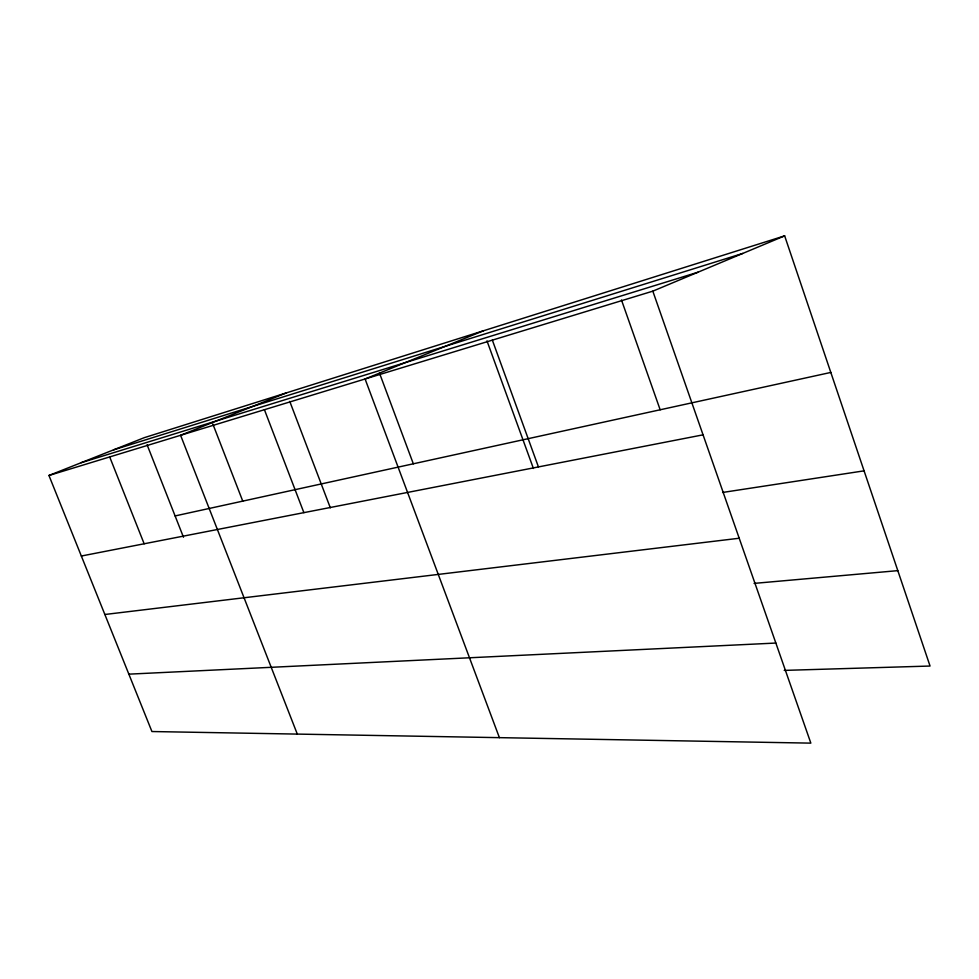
<?xml version="1.0" encoding="UTF-8"?>
<svg xmlns="http://www.w3.org/2000/svg" width="979" height="979" viewBox="0 0 979 979"><rect width="100%" height="100%" fill="white"/><g stroke="black" fill="none" stroke-linecap="round" stroke-linejoin="round"><path stroke-width="1.47" d="M652.822 291.155L810.845 743.134L151.929 731.533L48.95 475.476L652.822 291.155L784.656 235.866L930.05 666.038L784.216 670.395M483.332 330.829L365.081 378.983L499.4 737.652M286.504 392.848L180.589 435.3L297.298 734.091M48.95 475.476L144.305 437.662L784.656 235.866M113.503 449.875L742.755 253.439M81.086 462.724L697.966 272.223M175.094 515.933L830.816 372.436M81.343 556.023L703.057 434.835M722.6 492.461L864.078 470.838M104.851 614.494L739.206 538.242M754.099 583.398L897.804 570.647M128.849 674.152L775.857 643.056M109.697 456.936L144.158 543.786M147.095 444.772L183.489 537.238M212.822 423.944L242.755 501.126M264.428 409.712L303.882 512.653M289.76 401.39L330.327 507.832M379.473 373.06L413.334 463.801M492.351 340.129L538.438 466.922M486.979 340.863L533.408 468.451M621.469 299.966L660.164 409.785"/></g></svg>
